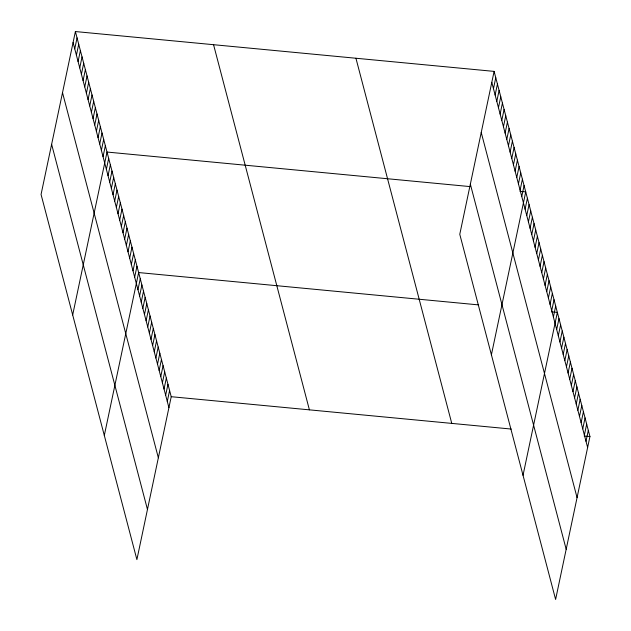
<?xml version="1.0" encoding="UTF-8"?>
<svg xmlns="http://www.w3.org/2000/svg" width="631" height="631" viewBox="0 0 631 631"><rect width="100%" height="100%" fill="white"/><g stroke="black" fill="none" stroke-linecap="round" stroke-linejoin="round"><path stroke-width="0.95" d="M75.389 31.55L41.062 194.458L136.895 559.61L171.222 396.702L75.389 31.55L494.105 71.39L589.938 436.542L555.611 599.45L459.778 234.298L494.105 71.39M74.742 48.847L77.053 37.892M76.406 55.189L78.717 44.233M78.07 61.53L80.382 50.575M79.743 67.872L82.046 56.916M81.407 74.213L83.71 63.258M83.071 80.555L85.374 69.599M84.735 86.897L87.039 75.949M86.4 93.238L88.703 82.29M88.064 99.58L90.367 88.632M89.728 105.921L92.031 94.973M91.392 112.263L93.696 101.315M93.057 118.604L95.36 107.656M94.721 124.946L97.024 113.998M96.385 131.287L98.688 120.34M98.05 137.637L100.353 126.681M99.714 143.978L102.017 133.023M101.378 150.32L103.681 139.364M103.042 156.662L105.353 145.706M72.683 314.956L107.018 152.047L470.079 186.595M106.371 169.345L108.682 158.389M108.035 175.686L110.346 164.738M109.699 182.028L112.01 171.08M111.364 188.369L113.675 177.421M113.028 194.711L115.339 183.763M114.692 201.052L117.003 190.105M116.356 207.394L118.667 196.446M118.021 213.735L120.332 202.788M119.685 220.077L121.996 209.129M121.349 226.426L123.66 215.471M123.013 232.768L125.324 221.812M124.678 239.11L126.989 228.154M126.342 245.451L128.653 234.495M128.006 251.793L130.317 240.837M129.671 258.134L131.982 247.178M131.335 264.476L133.646 253.528M132.999 270.817L135.31 259.869M134.663 277.159L136.974 266.211M104.312 435.453L138.639 272.553L478.677 304.907M137.96 289.708L140.271 278.76M139.593 295.915L141.896 284.967M141.218 302.123L143.529 291.175M142.851 308.33L145.154 297.382M144.475 314.538L146.786 303.59M146.108 320.745L148.411 309.797M147.733 326.953L150.044 316.005M149.366 333.16L151.677 322.212M150.99 339.368L153.301 328.42M152.623 345.575L154.934 334.627M154.256 351.782L156.559 340.835M155.881 357.99L158.192 347.042M157.513 364.197L159.817 353.25M159.138 370.405L161.449 359.457M160.771 376.612L163.074 365.664M162.396 382.82L164.707 371.872M164.028 389.027L166.332 378.079M165.653 395.235L167.964 384.287M167.286 401.442L169.597 390.494M493.466 88.687L495.769 77.731M495.13 95.029L497.433 84.073M496.794 101.37L499.097 90.414M498.458 107.712L500.762 96.764M500.123 114.053L502.426 103.105M501.787 120.395L504.09 109.447M503.451 126.736L505.754 115.788M505.115 133.078L507.427 122.13M506.78 139.419L509.091 128.472M508.444 145.761L510.755 134.813M510.108 152.103L512.419 141.155M511.773 158.452L514.084 147.496M513.437 164.794L515.748 153.838M515.101 171.135L517.412 160.179M516.765 177.477L519.076 166.521M518.43 183.818L520.741 172.862M520.094 190.16L522.405 179.204M521.758 196.501L524.069 185.553M491.399 354.796L525.733 191.895L519.976 191.343M525.087 209.184L527.398 198.237M526.751 215.526L529.062 204.578M528.415 221.867L530.726 210.92M530.079 228.209L532.39 217.261M531.744 234.551L534.055 223.603M533.408 240.892L535.719 229.944M535.072 247.242L537.383 236.286M536.736 253.583L539.048 242.627M538.401 259.925L540.712 248.969M540.073 266.266L542.376 255.31M541.737 272.608L544.04 261.652M543.401 278.949L545.705 267.994M545.066 285.291L547.369 274.343M546.73 291.632L549.033 280.685M548.394 297.974L550.697 287.026M550.058 304.316L552.362 293.368M551.723 310.657L554.026 299.709M553.387 316.999L555.69 306.051M523.028 475.301L557.354 312.392L551.597 311.84M556.676 329.548L558.987 318.6M558.309 335.755L560.612 324.807M559.934 341.963L562.245 331.015M561.566 348.17L563.877 337.222M563.199 354.377L565.502 343.43M564.824 360.593L567.135 349.637M566.457 366.8L568.76 355.845M568.081 373.008L570.392 362.052M569.714 379.215L572.017 368.259M571.339 385.423L573.65 374.467M572.972 391.63L575.275 380.674M574.596 397.838L576.908 386.882M576.229 404.045L578.54 393.089M577.862 410.253L580.165 399.297M579.487 416.46L581.798 405.504M581.119 422.667L583.423 411.712M582.744 428.875L585.055 417.919M584.377 435.082L586.68 424.127M586.002 441.29L588.313 430.334M171.222 396.702L511.26 429.056M584.18 435.997L589.938 436.542M491.801 82.346L587.635 447.497M481.232 132.486L577.065 497.638M470.347 184.149L566.181 549.301M355.931 58.241L451.764 423.393M213.562 44.698L309.403 409.85M73.078 42.498L168.919 407.65M62.516 92.647L158.349 457.798M51.624 144.31L147.457 509.462"/></g></svg>
